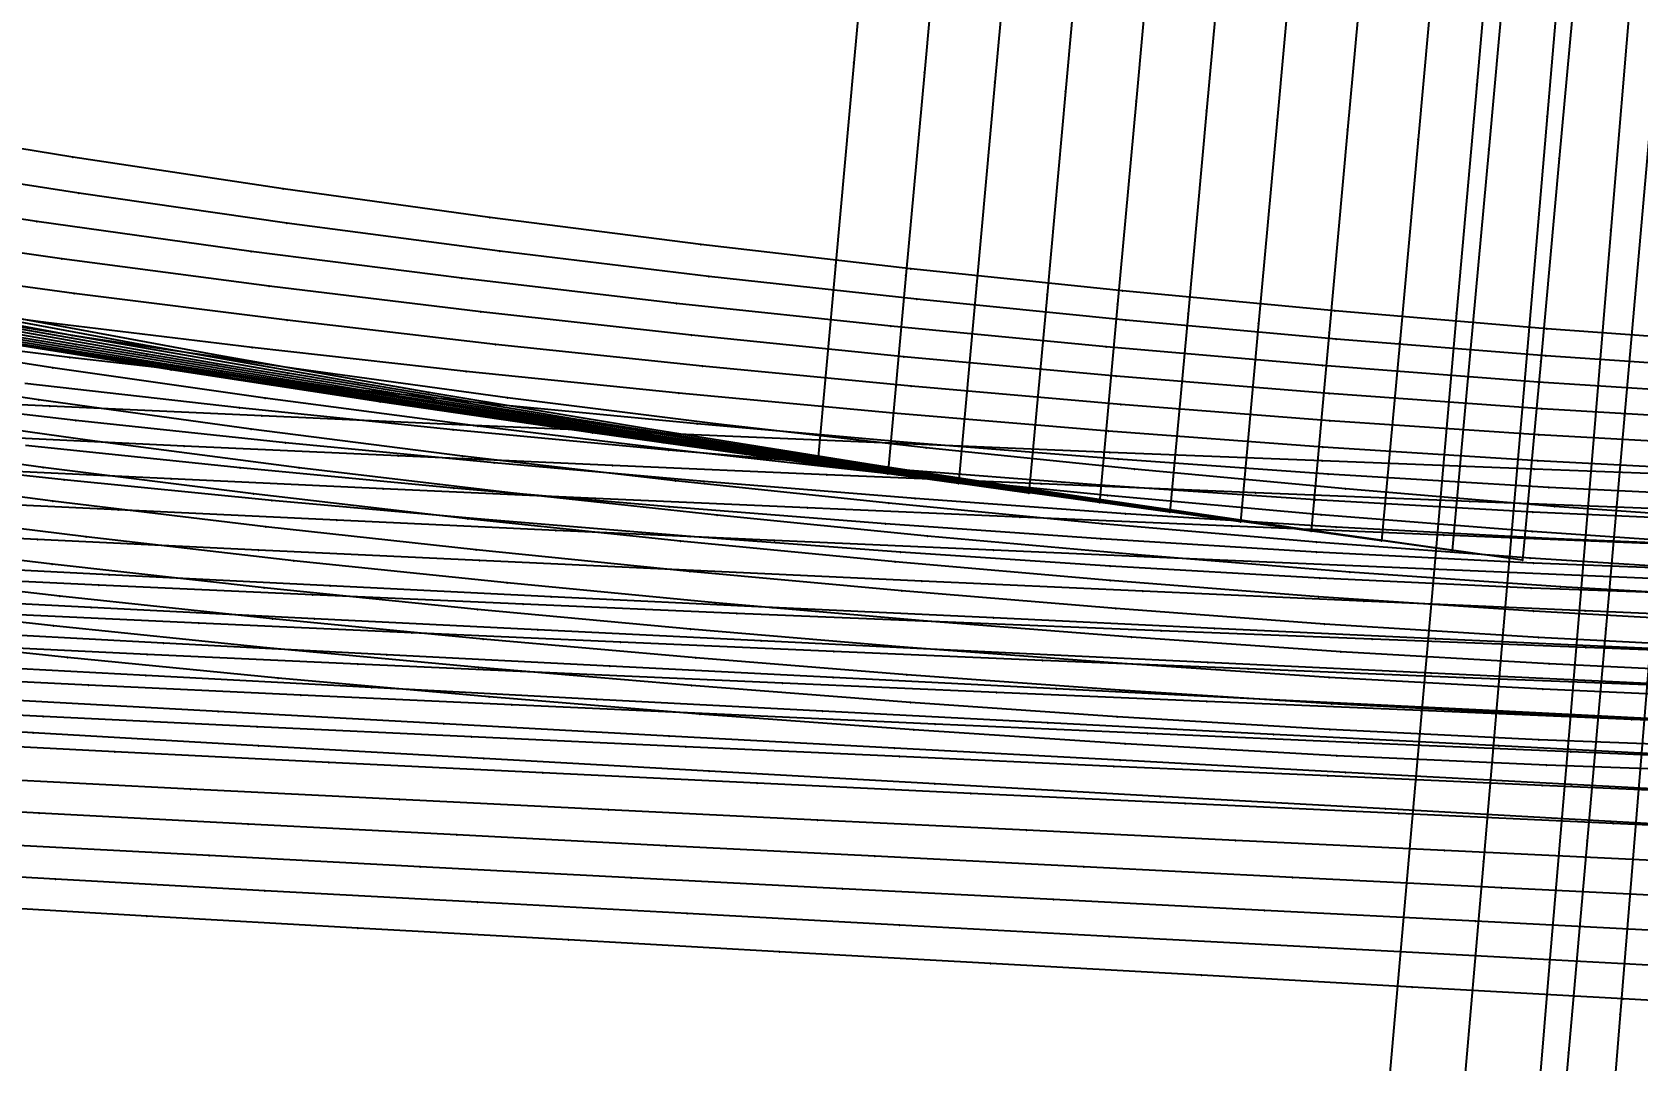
# Model space of a CAD drawing. Extents: x -2408 to 1029, y -526 to 2095.
# Drawn here: x -407.2 to -291.6, y 706.9 to 781 of the extents above; entities that cross this region are included whole.
import ezdxf

# ---------------------------------------------------------------- set-up
doc = ezdxf.new("R2010")
doc.units = 0

# ---------------------------------------------------------------- blocks, each defined once
blk = doc.blocks.new(' -30')
at = {"layer": '1'}
for points in [[(-214.971179, 916.217039), (-230.058452, 916.580001), (-245.141658, 917.098852), (-260.166828, 917.769134), (-275.234338, 918.624536), (-290.688383, 919.721853), (-305.728339, 920.97651), (-320.933019, 922.392988), (-335.945284, 923.939691), (-351.112705, 925.667383), (-366.087844, 927.54152), (-381.124534, 929.593767), (-396.053659, 931.804452), (-411.403685, 934.26337)], [(-639.700205, 272.958631), (-654.858819, 273.489181), (-670.25476, 274.029992), (-685.455338, 274.570903), (-700.850559, 275.130612), (-700.958405, 275.13464), (-716.031511, 275.698517), (-731.425494, 276.292017), (-746.605074, 276.894467), (-761.997639, 277.522856), (-777.175821, 278.159878), (-792.566917, 278.823549), (-807.743544, 279.49549), (-823.13305, 280.194691), (-838.308092, 280.90181)], [(-100.449148, -156.185824), (-101.791872, -171.446992), (-103.134596, -186.70816), (-104.482247, -202.025329), (-105.82497, -217.286495), (-107.147776, -232.321274), (-108.4905, -247.582435), (-109.843601, -262.961548), (-111.186326, -278.222715), (-112.529052, -293.483881), (-113.9153, -309.239693), (-129.520272, -310.056596), (-144.796102, -310.827887), (-159.917939, -311.495083), (-175.20457, -312.011069), (-190.49622, -312.354313), (-205.784118, -312.523858), (-221.079458, -312.526609), (-236.305912, -312.373558)]]:
    blk.add_lwpolyline(points, dxfattribs=at)
at = {"layer": '14'}
for points in [[(-214.717166, 928.914504), (-229.973089, 929.289697), (-245.16976, 929.809888), (-260.640927, 930.508343), (-275.965086, 931.398015), (-291.241824, 932.504552), (-306.505752, 933.796136), (-321.802467, 935.240728), (-337.036458, 936.834409), (-352.178831, 938.587466), (-367.373851, 940.521132), (-382.257429, 942.586062), (-397.404225, 944.866379), (-412.236711, 947.281491)], [(-642.335041, 285.758709), (-657.609871, 286.293342), (-672.884642, 286.83089), (-688.15919, 287.376346), (-700.958176, 287.844696), (-704.484245, 287.973715), (-719.757559, 288.549921), (-735.030142, 289.143388), (-750.301972, 289.754185), (-765.57299, 290.382381), (-780.84325, 291.028048), (-796.112693, 291.691255), (-811.381297, 292.372071), (-826.64904, 293.070568), (-841.915902, 293.786813)], [(-112.687936, -150.386152), (-114.346596, -169.238174), (-115.995525, -187.979609), (-117.605543, -206.278786), (-119.147463, -223.803972), (-120.592102, -240.223475), (-122.316516, -259.822855), (-123.746922, -276.080591), (-125.599365, -297.134361), (-143.735966, -298.080221), (-160.411772, -298.804683), (-177.851857, -299.380318), (-193.730545, -299.70327), (-209.613384, -299.839082), (-225.498006, -299.797372)]]:
    blk.add_lwpolyline(points, dxfattribs=at)
at = {"layer": '2'}
blk.add_point((-166.634769, -251.123543), dxfattribs=at)
blk.add_point((-166.634769, -251.123543), dxfattribs=at)
at = {"layer": '3'}
for p in [(-397.404225, 944.866379), (-382.257429, 942.586062), (-367.373851, 940.521132), (-352.178831, 938.587466), (-337.036458, 936.834409), (-321.802467, 935.240728), (-306.505752, 933.796136), (-291.241824, 932.504552), (-396.053659, 931.804452), (-381.124534, 929.593767), (-366.087844, 927.54152), (-351.112705, 925.667383), (-335.945284, 923.939691), (-320.933019, 922.392988), (-305.728339, 920.97651), (-290.688383, 919.721853), (-826.64904, 293.070568), (-811.381297, 292.372071), (-796.112693, 291.691255), (-780.84325, 291.028048), (-765.57299, 290.382381), (-750.301972, 289.754185), (-735.030142, 289.143388), (-719.757559, 288.549921), (-823.13305, 280.194691), (-807.743544, 279.49549), (-792.566917, 278.823549), (-777.175821, 278.159878), (-761.997639, 277.522856), (-746.605074, 276.894467), (-731.425494, 276.292017), (-716.031511, 275.698517), (-164.00052, -222.216037), (-119.147463, -223.803972), (-165.331392, -236.837209), (-120.592102, -240.223475), (-213.177537, -244.311816), (-198.130621, -246.609965), (-108.4905, -247.582435), (-182.830753, -248.856042), (-122.316516, -259.822855), (-109.843601, -262.961548), (-123.746922, -276.080591), (-111.186326, -278.222715), (-112.529052, -293.483881)]:
    blk.add_point(p, dxfattribs=at)
at = {"layer": '8'}
for points in [[(-149.575367, -61.404266), (-151.115646, -78.78272), (-152.487987, -94.226278), (-153.976897, -110.943376), (-155.445483, -127.391194), (-156.80359, -142.561109), (-158.109875, -157.10961), (-159.703982, -174.801196), (-161.062947, -189.836187), (-162.527829, -206.002101), (-164.00052, -222.216037), (-165.331392, -236.837209), (-166.634769, -251.123543)], [(-166.634769, -251.123543), (-182.830753, -248.856042), (-198.130621, -246.609965), (-213.177537, -244.311816), (-229.812285, -241.661319), (-245.413768, -239.056234), (-260.948985, -236.325204), (-276.671849, -233.412617), (-291.672102, -230.516738), (-306.992465, -227.457526), (-322.368478, -224.291877), (-336.560745, -221.276855)]]:
    blk.add_lwpolyline(points, dxfattribs=at)
blk = doc.blocks.new(' -31')
at = {"layer": '1'}
for points in [[(-215.375675, 914.554072), (-230.820305, 914.890663), (-246.261205, 915.384291), (-261.705159, 916.032831), (-276.885972, 916.854244), (-292.298716, 917.902918), (-307.491762, 919.119407), (-322.87845, 920.501598), (-337.934576, 922.001733), (-353.290396, 923.691687), (-368.221521, 925.495972), (-383.537338, 927.516951), (-398.829462, 929.710128), (-414.104112, 932.080051)], [(-648.959279, 270.639377), (-663.991401, 271.198233), (-679.384302, 271.773426), (-694.415989, 272.342519), (-700.958405, 272.5951), (-709.764956, 272.935074), (-724.795652, 273.529554), (-740.344061, 274.159765), (-755.173561, 274.775202), (-770.202478, 275.413489), (-785.549544, 276.080779), (-800.577175, 276.749601), (-815.923408, 277.448584), (-830.949565, 278.148891)]]:
    blk.add_lwpolyline(points, dxfattribs=at)
at = {"layer": '14'}
for points in [[(-215.150567, 927.252064), (-230.240265, 927.585927), (-245.805788, 928.076104), (-261.071262, 928.717405), (-276.114991, 929.530822), (-291.313492, 930.56262), (-306.410991, 931.773332), (-321.54403, 933.134551), (-336.61462, 934.632982), (-351.593331, 936.278672), (-366.62911, 938.095761), (-381.972089, 940.121824), (-396.963772, 942.272319), (-412.258262, 944.64703)], [(-646.116763, 283.242424), (-661.554576, 283.816431), (-676.992388, 284.392583), (-692.429955, 284.975729), (-700.958176, 285.304661), (-708.951361, 285.612984), (-724.387761, 286.223535), (-739.82349, 286.849095), (-755.258519, 287.489931), (-770.692819, 288.146307), (-786.12636, 288.818491), (-801.559115, 289.506749), (-816.991055, 290.211347), (-832.422151, 290.932552)], [(-107.607939, -150.057987), (-109.266597, -169.402443), (-110.915526, -188.633423), (-112.525543, -207.410593), (-114.067463, -225.393562), (-115.512101, -242.241959), (-117.236514, -262.353301), (-118.666919, -279.035708), (-120.519361, -300.639572), (-138.508693, -301.571632), (-155.170136, -302.298366), (-169.123547, -302.789195), (-187.840628, -303.229636), (-203.888894, -303.405739), (-219.939277, -303.403216), (-235.989395, -303.228985)]]:
    blk.add_lwpolyline(points, dxfattribs=at)
at = {"layer": '2'}
blk.add_point((-161.554775, -251.123543), dxfattribs=at)
blk.add_point((-161.554775, -251.123543), dxfattribs=at)
at = {"layer": '3'}
for p in [(-396.963772, 942.272319), (-381.972089, 940.121824), (-366.62911, 938.095761), (-351.593331, 936.278672), (-336.61462, 934.632982), (-321.54403, 933.134551), (-306.410991, 931.773332), (-291.313492, 930.56262), (-398.829462, 929.710128), (-383.537338, 927.516951), (-368.221521, 925.495972), (-353.290396, 923.691687), (-337.934576, 922.001733), (-322.87845, 920.501598), (-307.491762, 919.119407), (-292.298716, 917.902918), (-816.991055, 290.211347), (-801.559115, 289.506749), (-786.12636, 288.818491), (-770.692819, 288.146307), (-755.258519, 287.489931), (-739.82349, 286.849095), (-724.387761, 286.223535), (-815.923408, 277.448584), (-800.577175, 276.749601), (-785.549544, 276.080779), (-770.202478, 275.413489), (-755.173561, 274.775202), (-740.344061, 274.159765), (-724.795652, 273.529554), (-158.920523, -222.216036), (-114.067463, -225.393562), (-160.251397, -236.837209), (-115.512101, -242.241959), (-208.097543, -244.311816), (-193.050627, -246.609965), (-177.750759, -248.856042), (-117.236514, -262.353301), (-118.666919, -279.035708)]:
    blk.add_point(p, dxfattribs=at)
at = {"layer": '8'}
for points in [[(-144.495363, -61.404266), (-146.035643, -78.78272), (-147.407984, -94.226278), (-148.896894, -110.943376), (-150.36548, -127.391194), (-151.723588, -142.561109), (-153.029874, -157.10961), (-154.623982, -174.801196), (-155.982948, -189.836186), (-157.447831, -206.0021), (-158.920523, -222.216036), (-160.251397, -236.837209), (-161.554775, -251.123543)], [(-161.554775, -251.123543), (-177.750759, -248.856042), (-193.050627, -246.609965), (-208.097543, -244.311816), (-224.732291, -241.661319), (-240.333774, -239.056234), (-255.868991, -236.325204), (-271.591854, -233.412617), (-286.592108, -230.516738), (-301.912471, -227.457526), (-317.288484, -224.291877), (-331.480751, -221.276855)]]:
    blk.add_lwpolyline(points, dxfattribs=at)
blk = doc.blocks.new(' -32')
at = {"layer": '1'}
for points in [[(-215.258527, 912.885019), (-230.699154, 913.181996), (-246.136612, 913.630204), (-261.623803, 914.227913), (-277.047884, 915.003424), (-292.418725, 915.98512), (-307.818458, 917.153823), (-323.243092, 918.477479), (-338.616786, 919.945562), (-353.976405, 921.565671), (-369.317428, 923.344145), (-384.545269, 925.275219), (-399.844287, 927.384717), (-414.803302, 929.614027)], [(-651.489891, 268.094122), (-666.662289, 268.69081), (-682.151071, 269.301665), (-697.323176, 269.906072), (-700.958405, 270.05312), (-712.73454, 270.529508), (-727.905782, 271.155055), (-743.317423, 271.802961), (-758.487586, 272.453098), (-773.899276, 273.126671), (-789.068344, 273.803053), (-804.47995, 274.504324), (-819.647727, 275.208778), (-835.059173, 275.939517)]]:
    blk.add_lwpolyline(points, dxfattribs=at)
at = {"layer": '14'}
for points in [[(-215.064354, 925.583533), (-230.450975, 925.885648), (-245.766268, 926.324945), (-261.398688, 926.931507), (-276.853012, 927.713052), (-291.848539, 928.672748), (-307.389391, 929.860784), (-322.967322, 931.208796), (-338.481588, 932.69629), (-353.901928, 934.333278), (-369.381724, 936.145979), (-384.534802, 938.086415), (-399.971671, 940.234413), (-415.383167, 942.557516)], [(-649.251195, 280.715791), (-664.533444, 281.316991), (-679.815728, 281.919179), (-695.097778, 282.526773), (-700.958176, 282.763557), (-710.965847, 283.167907), (-726.246973, 283.797153), (-741.527498, 284.438462), (-756.807462, 285.092287), (-772.086791, 285.759077), (-787.365413, 286.439283), (-802.643368, 287.133357), (-817.920583, 287.841749), (-833.196983, 288.564909)], [(-103.0801, -156.333471), (-104.738758, -176.170364), (-106.377959, -195.774548), (-107.96852, -214.797032), (-109.481255, -232.888736), (-110.88698, -249.700649), (-112.544377, -269.522458), (-113.890472, -285.621214), (-115.439358, -304.144764), (-133.292378, -305.063687), (-149.93868, -305.791969), (-165.686802, -306.34897), (-181.895576, -306.748425), (-198.109271, -306.964771), (-214.325459, -307.002336), (-230.541683, -306.865451)]]:
    blk.add_lwpolyline(points, dxfattribs=at)
at = {"layer": '2'}
blk.add_point((-156.474762, -251.123543), dxfattribs=at)
blk.add_point((-156.474762, -251.123543), dxfattribs=at)
at = {"layer": '3'}
for p in [(-399.971671, 940.234413), (-384.534802, 938.086415), (-369.381724, 936.145979), (-353.901928, 934.333278), (-338.481588, 932.69629), (-322.967322, 931.208796), (-307.389391, 929.860784), (-291.848539, 928.672748), (-399.844287, 927.384717), (-384.545269, 925.275219), (-369.317428, 923.344145), (-353.976405, 921.565671), (-338.616786, 919.945562), (-323.243092, 918.477479), (-307.818458, 917.153823), (-292.418725, 915.98512), (-817.920583, 287.841749), (-802.643368, 287.133357), (-787.365413, 286.439283), (-772.086791, 285.759077), (-756.807462, 285.092287), (-741.527498, 284.438462), (-726.246973, 283.797153), (-819.647727, 275.208778), (-804.47995, 274.504324), (-789.068344, 273.803053), (-773.899276, 273.126671), (-758.487586, 272.453098), (-743.317423, 271.802961), (-727.905782, 271.155055), (-712.73454, 270.529508), (-153.840515, -222.216041), (-109.481255, -232.888736), (-155.171386, -236.837212), (-219.652273, -241.661329), (-203.017526, -244.311824), (-187.970611, -246.609971), (-172.670744, -248.856046), (-110.88698, -249.700649), (-112.544377, -269.522458), (-113.890472, -285.621214)]:
    blk.add_point(p, dxfattribs=at)
at = {"layer": '8'}
for points in [[(-139.415359, -61.404266), (-140.955641, -78.782723), (-142.327982, -94.226283), (-143.816893, -110.943383), (-145.28548, -127.391203), (-146.643587, -142.561118), (-147.949873, -157.10962), (-149.543979, -174.801206), (-150.902944, -189.836195), (-152.367825, -206.002107), (-153.840515, -222.216041), (-155.171386, -236.837212), (-156.474762, -251.123543)], [(-156.474762, -251.123543), (-172.670744, -248.856046), (-187.970611, -246.609971), (-203.017526, -244.311824), (-219.652273, -241.661329), (-235.253757, -239.056245), (-250.788973, -236.325215), (-266.511837, -233.412627), (-281.512092, -230.516747), (-296.832457, -227.457534), (-312.208475, -224.291882), (-326.400757, -221.276855)]]:
    blk.add_lwpolyline(points, dxfattribs=at)
blk = doc.blocks.new(' -33')
at = {"layer": '1'}
for points in [[(-214.695056, 911.214872), (-229.713963, 911.461238), (-244.911545, 911.851821), (-260.047911, 912.375349), (-275.234598, 913.063803), (-290.241443, 913.935448), (-305.407017, 914.996646), (-320.691927, 916.223201), (-335.833436, 917.582045), (-350.97037, 919.079392), (-366.083953, 920.720249), (-381.084554, 922.504128), (-396.161124, 924.456386), (-411.471937, 926.602703)], [(-640.874932, 265.013734), (-656.045228, 265.645601), (-671.344231, 266.279177), (-686.622937, 266.912557), (-700.958405, 267.510967), (-701.921743, 267.551173), (-717.110963, 268.192671), (-732.409045, 268.848295), (-747.599299, 269.509138), (-762.896495, 270.184946), (-778.087638, 270.867003), (-793.383812, 271.565476), (-808.575655, 272.271407), (-823.870654, 272.99504), (-839.063048, 273.727273)]]:
    blk.add_lwpolyline(points, dxfattribs=at)
at = {"layer": '14'}
for points in [[(-214.933856, 923.91853), (-230.030932, 924.176649), (-245.635748, 924.579705), (-260.97185, 925.124213), (-276.150732, 925.829053), (-291.56984, 926.743353), (-306.888711, 927.846221), (-322.24732, 929.109205), (-337.542422, 930.502192), (-352.823161, 932.039735), (-368.0077, 933.724612), (-383.25396, 935.577225), (-398.165327, 937.546163), (-413.369318, 939.71775)], [(-647.204368, 277.989087), (-662.967979, 278.643438), (-678.7318, 279.295986), (-694.495504, 279.951211), (-700.958176, 280.222874), (-711.407599, 280.662104), (-727.170485, 281.334524), (-742.932859, 282.01716), (-758.694676, 282.710698), (-774.455927, 283.415829), (-790.216489, 284.133233), (-805.976357, 284.863601), (-821.735482, 285.607619), (-837.493821, 286.365973)], [(-98.000106, -156.169227), (-99.658764, -176.49855), (-101.297966, -196.589424), (-102.888527, -216.084111), (-104.401261, -234.62493), (-105.806986, -251.854187), (-107.464383, -272.168058), (-108.810477, -288.666453), (-110.359364, -307.649975), (-128.086269, -308.556416), (-144.71731, -309.285635), (-160.772806, -309.863235), (-175.895349, -310.259592), (-192.274494, -310.515753), (-208.656509, -310.593876), (-225.038908, -310.495855)]]:
    blk.add_lwpolyline(points, dxfattribs=at)
at = {"layer": '2'}
blk.add_point((-151.394768, -251.123543), dxfattribs=at)
blk.add_point((-151.394768, -251.123543), dxfattribs=at)
at = {"layer": '3'}
for p in [(-398.165327, 937.546163), (-383.25396, 935.577225), (-368.0077, 933.724612), (-352.823161, 932.039735), (-337.542422, 930.502192), (-322.24732, 929.109205), (-306.888711, 927.846221), (-291.56984, 926.743353), (-396.161124, 924.456386), (-381.084554, 922.504128), (-366.083953, 920.720249), (-350.97037, 919.079392), (-335.833436, 917.582045), (-320.691927, 916.223201), (-305.407017, 914.996646), (-290.241443, 913.935448), (-821.735482, 285.607619), (-805.976357, 284.863601), (-790.216489, 284.133233), (-774.455927, 283.415829), (-758.694676, 282.710698), (-742.932859, 282.01716), (-727.170485, 281.334524), (-823.870654, 272.99504), (-808.575655, 272.271407), (-793.383812, 271.565476), (-778.087638, 270.867003), (-762.896495, 270.184946), (-747.599299, 269.509138), (-732.409045, 268.848295), (-717.110963, 268.192671), (-148.760519, -222.216037), (-150.09139, -236.837209), (-214.572287, -241.661318), (-197.937539, -244.311815), (-182.890622, -246.609964), (-167.590753, -248.856042), (-108.810477, -288.666453)]:
    blk.add_point(p, dxfattribs=at)
at = {"layer": '8'}
for points in [[(-134.335365, -61.404266), (-135.875645, -78.78272), (-137.247986, -94.226278), (-138.736895, -110.943376), (-140.205481, -127.391194), (-141.563588, -142.561109), (-142.869874, -157.10961), (-144.463981, -174.801196), (-145.822945, -189.836187), (-147.287827, -206.002101), (-148.760519, -222.216037), (-150.09139, -236.837209), (-151.394768, -251.123543)], [(-151.394768, -251.123543), (-167.590753, -248.856042), (-182.890622, -246.609964), (-197.937539, -244.311815), (-214.572287, -241.661318), (-230.173771, -239.056233), (-245.708988, -236.325202), (-261.431851, -233.412614), (-276.432103, -230.516735), (-291.752464, -227.457523), (-307.128473, -224.291874), (-321.320724, -221.276855)]]:
    blk.add_lwpolyline(points, dxfattribs=at)
blk = doc.blocks.new(' -34')
at = {"layer": '1'}
for points in [[(-214.896668, 909.557674), (-230.427762, 909.782645), (-245.767545, 910.145196), (-261.292611, 910.647728), (-276.811044, 911.316051), (-292.17174, 912.170163), (-307.669687, 913.215218), (-322.673009, 914.382545), (-338.143351, 915.730502), (-353.6053, 917.214317), (-368.932109, 918.831197), (-384.361803, 920.619104), (-399.514214, 922.532332), (-414.904185, 924.635162)], [(-642.491357, 262.422015), (-657.876937, 263.096367), (-673.310691, 263.767534), (-688.346205, 264.420255), (-700.958405, 264.969692), (-703.779921, 265.092619), (-719.18269, 265.768612), (-734.615851, 266.452935), (-750.020513, 267.143665), (-765.452986, 267.843916), (-780.8594, 268.552108), (-796.290946, 269.271493), (-811.722021, 270.001724), (-827.12935, 270.74248), (-842.559285, 271.496821)]]:
    blk.add_lwpolyline(points, dxfattribs=at)
at = {"layer": '14'}
for points in [[(-214.760284, 922.256951), (-230.120326, 922.484644), (-245.41609, 922.840358), (-261.082202, 923.350452), (-276.636184, 924.022929), (-291.791546, 924.864889), (-306.850963, 925.889206), (-321.900271, 927.067712), (-336.990789, 928.378096), (-352.016187, 929.816011), (-366.944987, 931.389015), (-381.939821, 933.119888), (-397.27343, 935.047198), (-412.229932, 937.082629)], [(-651.196024, 275.516591), (-667.122547, 276.210871), (-683.049291, 276.90214), (-700.958176, 277.681198), (-701.25124, 277.693948), (-716.082292, 278.34431), (-732.008379, 279.049466), (-747.933998, 279.762512), (-763.859133, 280.484359), (-779.783726, 281.215919), (-795.707724, 281.958102), (-811.631069, 282.711818), (-827.553705, 283.477979), (-843.475616, 284.257496)]]:
    blk.add_lwpolyline(points, dxfattribs=at)
at = {"layer": '2'}
blk.add_point((-146.314764, -251.123543), dxfattribs=at)
blk.add_point((-146.314764, -251.123543), dxfattribs=at)
at = {"layer": '3'}
for p in [(-397.27343, 935.047198), (-381.939821, 933.119888), (-366.944987, 931.389015), (-352.016187, 929.816011), (-336.990789, 928.378096), (-321.900271, 927.067712), (-306.850963, 925.889206), (-291.791546, 924.864889), (-399.514214, 922.532332), (-384.361803, 920.619104), (-368.932109, 918.831197), (-353.6053, 917.214317), (-338.143351, 915.730502), (-322.673009, 914.382545), (-307.669687, 913.215218), (-292.17174, 912.170163), (-827.553705, 283.477979), (-811.631069, 282.711818), (-795.707724, 281.958102), (-779.783726, 281.215919), (-763.859133, 280.484359), (-747.933998, 279.762512), (-732.008379, 279.049466), (-716.082292, 278.34431), (-827.12935, 270.74248), (-811.722021, 270.001724), (-796.290946, 269.271493), (-780.8594, 268.552108), (-765.452986, 267.843916), (-750.020513, 267.143665), (-734.615851, 266.452935), (-719.18269, 265.768612), (-143.680515, -222.216037), (-145.011387, -236.837209), (-209.492278, -241.66132), (-192.85753, -244.311817), (-177.810615, -246.609965), (-162.510747, -248.856043)]:
    blk.add_point(p, dxfattribs=at)
at = {"layer": '8'}
for points in [[(-129.255362, -61.404266), (-130.795641, -78.78272), (-132.167982, -94.226278), (-133.656891, -110.943376), (-135.125478, -127.391194), (-136.483585, -142.561109), (-137.78987, -157.10961), (-139.383977, -174.801196), (-140.742942, -189.836187), (-142.207824, -206.002101), (-143.680515, -222.216037), (-145.011387, -236.837209), (-146.314764, -251.123543)], [(-146.314764, -251.123543), (-162.510747, -248.856043), (-177.810615, -246.609965), (-192.85753, -244.311817), (-209.492278, -241.66132), (-225.093761, -239.056236), (-240.628978, -236.325205), (-256.351841, -233.412619), (-271.352096, -230.51674), (-286.672459, -227.457528), (-302.048475, -224.291878), (-316.240749, -221.276855)]]:
    blk.add_lwpolyline(points, dxfattribs=at)
blk = doc.blocks.new(' -35')
at = {"layer": '1'}
for points in [[(-214.8672, 907.901487), (-230.101982, 908.087931), (-245.560677, 908.41424), (-261.00138, 908.870145), (-276.451107, 909.482685), (-291.799817, 910.27427), (-307.231155, 911.249734), (-322.247475, 912.358137), (-337.6563, 913.63927), (-352.936288, 915.03769), (-368.320668, 916.584044), (-383.469333, 918.256894), (-398.82035, 920.106373), (-413.806398, 922.061178)], [(-636.963403, 259.491077), (-652.341469, 260.203586), (-667.770154, 260.911265), (-683.23861, 261.617552), (-698.66741, 262.322504), (-700.958405, 262.427711), (-714.064389, 263.029557), (-729.49281, 263.744003), (-744.89203, 264.463864), (-760.319735, 265.192516), (-775.720942, 265.928298), (-791.14785, 266.674669), (-806.574224, 267.431279), (-821.976648, 268.197837), (-837.401858, 268.977573)]]:
    blk.add_lwpolyline(points, dxfattribs=at)
at = {"layer": '14'}
for points in [[(-215.061828, 920.60332), (-230.156451, 920.796217), (-245.757363, 921.123319), (-261.094105, 921.582282), (-276.315237, 922.189722), (-291.865827, 922.992552), (-307.331555, 923.986954), (-322.787331, 925.146208), (-338.28588, 926.443576), (-353.718078, 927.869738), (-369.051616, 929.432836), (-384.453565, 931.157466), (-399.50526, 932.993672), (-414.870026, 935.023422)], [(-646.662457, 272.655066), (-662.58396, 273.387316), (-678.505791, 274.114774), (-694.427731, 274.841612), (-700.958176, 275.141201), (-710.940407, 275.599112), (-726.861784, 276.335499), (-742.782764, 277.078817), (-758.703323, 277.830058), (-774.623325, 278.590209), (-790.542746, 279.360261), (-806.461523, 280.141206), (-822.379635, 280.934034), (-838.296942, 281.739734)]]:
    blk.add_lwpolyline(points, dxfattribs=at)
at = {"layer": '2'}
blk.add_point((-141.23477, -251.123543), dxfattribs=at)
blk.add_point((-141.23477, -251.123543), dxfattribs=at)
at = {"layer": '3'}
for p in [(-399.50526, 932.993672), (-384.453565, 931.157466), (-369.051616, 929.432836), (-353.718078, 927.869738), (-338.28588, 926.443576), (-322.787331, 925.146208), (-307.331555, 923.986954), (-291.865827, 922.992552), (-398.82035, 920.106373), (-383.469333, 918.256894), (-368.320668, 916.584044), (-352.936288, 915.03769), (-337.6563, 913.63927), (-322.247475, 912.358137), (-307.231155, 911.249734), (-291.799817, 910.27427), (-822.379635, 280.934034), (-806.461523, 280.141206), (-790.542746, 279.360261), (-774.623325, 278.590209), (-758.703323, 277.830058), (-742.782764, 277.078817), (-726.861784, 276.335499), (-821.976648, 268.197837), (-806.574224, 267.431279), (-791.14785, 266.674669), (-775.720942, 265.928298), (-760.319735, 265.192516), (-744.89203, 264.463864), (-729.49281, 263.744003), (-714.064389, 263.029557), (-138.600521, -222.216037), (-139.931393, -236.837209), (-220.01378, -239.056233), (-204.412296, -241.661318), (-187.777546, -244.311815), (-172.730628, -246.609964), (-157.430757, -248.856042)]:
    blk.add_point(p, dxfattribs=at)
at = {"layer": '8'}
for points in [[(-124.175367, -61.404266), (-125.715647, -78.78272), (-127.087988, -94.226278), (-128.576897, -110.943376), (-130.045483, -127.391194), (-131.40359, -142.561109), (-132.709876, -157.10961), (-134.303983, -174.801196), (-135.662948, -189.836187), (-137.127829, -206.002101), (-138.600521, -222.216037), (-139.931393, -236.837209), (-141.23477, -251.123543)], [(-141.23477, -251.123543), (-157.430757, -248.856042), (-172.730628, -246.609964), (-187.777546, -244.311815), (-204.412296, -241.661318), (-220.01378, -239.056233), (-235.548997, -236.325202), (-251.271859, -233.412615), (-266.272111, -230.516736), (-281.592471, -227.457524), (-296.96848, -224.291875), (-311.160736, -221.276855)]]:
    blk.add_lwpolyline(points, dxfattribs=at)
blk = doc.blocks.new(' -36')
at = {"layer": '1'}
for points in [[(-214.899194, 906.247863), (-230.504272, 906.409899), (-245.550474, 906.695297), (-260.708266, 907.103071), (-275.74703, 907.648938), (-291.02618, 908.373605), (-306.049156, 909.256117), (-321.123961, 910.304146), (-336.126165, 911.487337), (-351.102485, 912.786098), (-366.083714, 914.209209), (-381.443946, 915.813289), (-396.395733, 917.519407), (-411.829852, 919.429536)], [(-650.838252, 257.493266), (-665.89577, 258.217028), (-681.056175, 258.940038), (-696.114135, 259.655706), (-700.958405, 259.886036), (-711.172054, 260.371638), (-726.213128, 261.08938), (-741.270753, 261.811643), (-756.314975, 262.537789), (-771.372108, 263.270087), (-786.419159, 264.008489), (-801.475582, 264.754972), (-816.52521, 265.509732), (-831.58075, 266.27441)]]:
    blk.add_lwpolyline(points, dxfattribs=at)
at = {"layer": '14'}
for points in [[(-214.81249, 918.947515), (-230.140305, 919.111343), (-245.376549, 919.394593), (-261.009089, 919.819827), (-276.571459, 920.394944), (-291.071047, 921.088135), (-306.943461, 922.040831), (-322.085356, 923.116351), (-337.272644, 924.327252), (-352.393684, 925.655253), (-367.415536, 927.106656), (-382.509987, 928.707891), (-397.588718, 930.452938), (-413.025949, 932.390924)], [(-646.104039, 269.978948), (-662.188201, 270.754113), (-678.272869, 271.521964), (-694.357748, 272.286412), (-700.958176, 272.600288), (-711.086961, 273.081981), (-727.171594, 273.849856), (-743.255914, 274.621901), (-759.339923, 275.399351), (-775.42351, 276.183433), (-791.506564, 276.975376), (-807.589087, 277.776415), (-823.670968, 278.587777), (-839.752134, 279.410694)]]:
    blk.add_lwpolyline(points, dxfattribs=at)
at = {"layer": '2'}
blk.add_point((-136.154766, -251.123543), dxfattribs=at)
blk.add_point((-136.154766, -251.123543), dxfattribs=at)
at = {"layer": '3'}
for p in [(-397.588718, 930.452938), (-382.509987, 928.707891), (-367.415536, 927.106656), (-352.393684, 925.655253), (-337.272644, 924.327252), (-322.085356, 923.116351), (-306.943461, 922.040831), (-291.071047, 921.088135), (-396.395733, 917.519407), (-381.443946, 915.813289), (-366.083714, 914.209209), (-351.102485, 912.786098), (-336.126165, 911.487337), (-321.123961, 910.304146), (-306.049156, 909.256117), (-291.02618, 908.373605), (-823.670968, 278.587777), (-807.589087, 277.776415), (-791.506564, 276.975376), (-775.42351, 276.183433), (-759.339923, 275.399351), (-743.255914, 274.621901), (-727.171594, 273.849856), (-816.52521, 265.509732), (-801.475582, 264.754972), (-786.419159, 264.008489), (-771.372108, 263.270087), (-756.314975, 262.537789), (-741.270753, 261.811643), (-726.213128, 261.08938), (-133.520517, -222.216037), (-134.851389, -236.837209), (-214.933765, -239.056234), (-199.332282, -241.661319), (-182.697534, -244.311816), (-167.650618, -246.609965), (-152.35075, -248.856042)]:
    blk.add_point(p, dxfattribs=at)
at = {"layer": '8'}
for points in [[(-119.095364, -61.404266), (-120.635643, -78.78272), (-122.007984, -94.226278), (-123.496893, -110.943376), (-124.96548, -127.391194), (-126.323587, -142.561109), (-127.629872, -157.10961), (-129.223979, -174.801196), (-130.582944, -189.836187), (-132.047826, -206.002101), (-133.520517, -222.216037), (-134.851389, -236.837209), (-136.154766, -251.123543)], [(-136.154766, -251.123543), (-152.35075, -248.856042), (-167.650618, -246.609965), (-182.697534, -244.311816), (-199.332282, -241.661319), (-214.933765, -239.056234), (-230.468982, -236.325204), (-246.191845, -233.412617), (-261.192099, -230.516738), (-276.512462, -227.457526), (-291.888475, -224.291877), (-306.080742, -221.276855)]]:
    blk.add_lwpolyline(points, dxfattribs=at)
blk = doc.blocks.new(' -37')
at = {"layer": '1'}
for points in [[(-214.7639, 904.59662), (-230.042757, 904.723089), (-245.459677, 904.980259), (-260.667258, 905.352559), (-276.077418, 905.870353), (-291.481155, 906.553866), (-306.876367, 907.41031), (-322.135864, 908.427753), (-337.503594, 909.596445), (-352.868603, 910.885348), (-368.222294, 912.301225), (-383.573767, 913.858021), (-398.842883, 915.550035), (-414.151465, 917.391644)], [(-646.783006, 254.632401), (-661.849628, 255.393501), (-676.93927, 256.148676), (-692.006398, 256.898771), (-700.958405, 257.343826), (-707.025654, 257.645473), (-722.092817, 258.396088), (-737.159846, 259.149465), (-752.182522, 259.904338), (-767.249065, 260.666223), (-782.274922, 261.431962), (-797.340842, 262.206754), (-812.369545, 262.98769), (-827.43457, 263.779673), (-842.465873, 264.58011)]]:
    blk.add_lwpolyline(points, dxfattribs=at)
at = {"layer": '14'}
for points in [[(-215.056839, 917.297805), (-230.690727, 917.437925), (-246.258611, 917.699673), (-261.53958, 918.084109), (-276.723469, 918.605447), (-292.207306, 919.30131), (-307.850405, 920.194893), (-323.3798, 921.253687), (-338.95612, 922.455209), (-354.464864, 923.776227), (-369.96115, 925.231088), (-385.35464, 926.820901), (-400.821339, 928.566949)], [(-641.527015, 267.081183), (-657.606038, 267.896122), (-673.685649, 268.702114), (-689.765586, 269.502964), (-700.958176, 270.059471), (-705.923088, 270.306326), (-722.002954, 271.107454), (-738.082595, 271.911665), (-754.161929, 272.720273), (-770.240877, 273.534593), (-786.319319, 274.355939), (-802.397254, 275.185629), (-818.474561, 276.024976), (-834.55116, 276.875295)]]:
    blk.add_lwpolyline(points, dxfattribs=at)
at = {"layer": '2'}
blk.add_point((-131.074762, -251.123543), dxfattribs=at)
blk.add_point((-131.074762, -251.123543), dxfattribs=at)
at = {"layer": '3'}
for p in [(-385.35464, 926.820901), (-369.96115, 925.231088), (-354.464864, 923.776227), (-338.95612, 922.455209), (-323.3798, 921.253687), (-307.850405, 920.194893), (-292.207306, 919.30131), (-398.842883, 915.550035), (-383.573767, 913.858021), (-368.222294, 912.301225), (-352.868603, 910.885348), (-337.503594, 909.596445), (-322.135864, 908.427753), (-306.876367, 907.41031), (-291.481155, 906.553866), (-818.474561, 276.024976), (-802.397254, 275.185629), (-786.319319, 274.355939), (-770.240877, 273.534593), (-754.161929, 272.720273), (-738.082595, 271.911665), (-722.002954, 271.107454), (-827.43457, 263.779673), (-812.369545, 262.98769), (-797.340842, 262.206754), (-782.274922, 261.431962), (-767.249065, 260.666223), (-752.182522, 259.904338), (-737.159846, 259.149465), (-722.092817, 258.396088), (-128.440513, -222.216037), (-129.771385, -236.837209), (-209.853759, -239.056236), (-194.252276, -241.66132), (-177.617529, -244.311817), (-162.570613, -246.609965), (-147.270745, -248.856043)]:
    blk.add_point(p, dxfattribs=at)
at = {"layer": '8'}
for points in [[(-114.01536, -61.404266), (-115.555639, -78.78272), (-116.92798, -94.226278), (-118.41689, -110.943376), (-119.885476, -127.391194), (-121.243583, -142.561109), (-122.549868, -157.10961), (-124.143975, -174.801196), (-125.50294, -189.836187), (-126.967822, -206.002101), (-128.440513, -222.216037), (-129.771385, -236.837209), (-131.074762, -251.123543)], [(-131.074762, -251.123543), (-147.270745, -248.856043), (-162.570613, -246.609965), (-177.617529, -244.311817), (-194.252276, -241.66132), (-209.853759, -239.056236), (-225.388976, -236.325205), (-241.11184, -233.412619), (-256.112094, -230.51674), (-271.432458, -227.457528), (-286.808473, -224.291878), (-301.000748, -221.276855)]]:
    blk.add_lwpolyline(points, dxfattribs=at)
blk = doc.blocks.new(' -38')
at = {"layer": '1'}
for points in [[(-215.057594, 902.948504), (-230.192646, 903.048387), (-245.571293, 903.275358), (-260.691583, 903.612186), (-276.064375, 904.087584), (-291.336008, 904.714934), (-306.695468, 905.514461), (-321.950572, 906.479049), (-337.290448, 907.593609), (-352.47591, 908.812689), (-367.796508, 910.16426), (-382.986446, 911.636908), (-398.281011, 913.25799), (-413.319178, 914.989852)], [(-647.865964, 252.039354), (-663.061397, 252.839612), (-678.400743, 253.63828), (-693.596985, 254.423289), (-700.958405, 254.801903), (-708.790504, 255.204707), (-723.986963, 255.985161), (-739.185081, 256.765925), (-754.38145, 257.548026), (-769.577678, 258.332843), (-784.779864, 259.122013), (-799.975604, 259.916178), (-815.181526, 260.71749), (-830.37652, 261.526127)]]:
    blk.add_lwpolyline(points, dxfattribs=at)
at = {"layer": '14'}
for points in [[(-214.735102, 915.647796), (-229.955349, 915.752441), (-245.04861, 915.967862), (-260.554833, 916.312619), (-276.024567, 916.794323), (-291.098525, 917.414303), (-306.372308, 918.217006), (-321.532684, 919.181611), (-336.684533, 920.284424), (-351.88489, 921.507814), (-367.016424, 922.846396), (-382.044767, 924.305899), (-397.150632, 925.910454), (-412.241476, 927.652133)], [(-640.922588, 264.38796), (-657.16412, 265.247828), (-673.40636, 266.096206), (-689.649124, 266.936609), (-700.958176, 267.518616), (-706.045429, 267.78042), (-722.28845, 268.61472), (-738.531393, 269.449101), (-754.774127, 270.28513), (-771.016632, 271.124384), (-787.258777, 271.96843), (-803.500468, 272.81884), (-819.741611, 273.677185), (-835.982111, 274.545036)]]:
    blk.add_lwpolyline(points, dxfattribs=at)
at = {"layer": '2'}
blk.add_point((-125.994768, -251.123543), dxfattribs=at)
blk.add_point((-125.994768, -251.123543), dxfattribs=at)
at = {"layer": '3'}
for p in [(-397.150632, 925.910454), (-382.044767, 924.305899), (-367.016424, 922.846396), (-351.88489, 921.507814), (-336.684533, 920.284424), (-321.532684, 919.181611), (-306.372308, 918.217006), (-291.098525, 917.414303), (-398.281011, 913.25799), (-382.986446, 911.636908), (-367.796508, 910.16426), (-352.47591, 908.812689), (-337.290448, 907.593609), (-321.950572, 906.479049), (-306.695468, 905.514461), (-291.336008, 904.714934), (-819.741611, 273.677185), (-803.500468, 272.81884), (-787.258777, 271.96843), (-771.016632, 271.124384), (-754.774127, 270.28513), (-738.531393, 269.449101), (-722.28845, 268.61472), (-815.181526, 260.71749), (-799.975604, 259.916178), (-784.779864, 259.122013), (-769.577678, 258.332843), (-754.38145, 257.548026), (-739.185081, 256.765925), (-723.986963, 255.985161), (-123.360519, -222.216037), (-220.308995, -236.325202), (-124.691391, -236.837209), (-204.773779, -239.056233), (-189.172294, -241.661318), (-172.537545, -244.311815), (-157.490626, -246.609964), (-142.190756, -248.856042)]:
    blk.add_point(p, dxfattribs=at)
at = {"layer": '8'}
for points in [[(-108.935366, -61.404266), (-110.475645, -78.78272), (-111.847986, -94.226278), (-113.336895, -110.943376), (-114.805482, -127.391194), (-116.163589, -142.561109), (-117.469874, -157.10961), (-119.063981, -174.801196), (-120.422946, -189.836187), (-121.887828, -206.002101), (-123.360519, -222.216037), (-124.691391, -236.837209), (-125.994768, -251.123543)], [(-125.994768, -251.123543), (-142.190756, -248.856042), (-157.490626, -246.609964), (-172.537545, -244.311815), (-189.172294, -241.661318), (-204.773779, -239.056233), (-220.308995, -236.325202), (-236.031858, -233.412615), (-251.03211, -230.516736), (-266.352469, -227.457524), (-281.728478, -224.291875), (-295.920734, -221.276855)]]:
    blk.add_lwpolyline(points, dxfattribs=at)
blk = doc.blocks.new(' -39')
at = {"layer": '1'}
for points in [[(-214.842054, 901.302601), (-230.323256, 901.376858), (-245.661867, 901.573951), (-261.103776, 901.886833), (-276.434212, 902.326232), (-291.762844, 902.914187), (-306.82561, 903.652117), (-322.137742, 904.571445), (-337.014581, 905.603083), (-352.802447, 906.819188), (-368.134916, 908.121614), (-383.408379, 909.54612), (-398.738731, 911.109704), (-413.984858, 912.802302)], [(-643.962419, 249.160203), (-659.055701, 249.992949), (-674.34506, 250.826149), (-689.439303, 251.641245), (-700.958405, 252.259693), (-704.866081, 252.469499), (-719.960709, 253.277628), (-735.263471, 254.096098), (-750.358052, 254.903997), (-765.452569, 255.713795), (-780.759744, 256.538315), (-795.853856, 257.355978), (-811.16513, 258.191471), (-826.258502, 259.022408), (-841.573493, 259.874371)]]:
    blk.add_lwpolyline(points, dxfattribs=at)
at = {"layer": '14'}
for points in [[(-215.476788, 914.002958), (-231.06513, 914.089778), (-246.52356, 914.290222), (-261.664871, 914.604067), (-276.719893, 915.042975), (-292.136838, 915.640702), (-307.779545, 916.423903), (-323.308506, 917.375761), (-338.829036, 918.472158), (-354.39951, 919.693089), (-369.899802, 921.031054), (-385.294686, 922.492053), (-400.769359, 924.101164)], [(-636.302325, 261.452707), (-652.538549, 262.354051), (-668.775607, 263.242441), (-685.013277, 264.121277), (-700.958176, 264.978199), (-701.251297, 264.993954), (-717.09797, 265.842634), (-733.336093, 266.711163), (-749.574104, 267.580211), (-765.811938, 268.451439), (-782.049417, 269.326503), (-798.286477, 270.207067), (-814.523015, 271.094791), (-830.75893, 271.991334)]]:
    blk.add_lwpolyline(points, dxfattribs=at)
at = {"layer": '2'}
blk.add_point((-120.914764, -251.123543), dxfattribs=at)
blk.add_point((-120.914764, -251.123543), dxfattribs=at)
at = {"layer": '3'}
for p in [(-385.294686, 922.492053), (-369.899802, 921.031054), (-354.39951, 919.693089), (-338.829036, 918.472158), (-323.308506, 917.375761), (-307.779545, 916.423903), (-292.136838, 915.640702), (-398.738731, 911.109704), (-383.408379, 909.54612), (-368.134916, 908.121614), (-352.802447, 906.819188), (-337.014581, 905.603083), (-322.137742, 904.571445), (-306.82561, 903.652117), (-291.762844, 902.914187), (-814.523015, 271.094791), (-798.286477, 270.207067), (-782.049417, 269.326503), (-765.811938, 268.451439), (-749.574104, 267.580211), (-733.336093, 266.711163), (-717.09797, 265.842634), (-826.258502, 259.022408), (-811.16513, 258.191471), (-795.853856, 257.355978), (-780.759744, 256.538315), (-765.452569, 255.713795), (-750.358052, 254.903997), (-735.263471, 254.096098), (-719.960709, 253.277628), (-118.280515, -222.216037), (-215.22898, -236.325204), (-119.611387, -236.837209), (-199.693763, -239.056234), (-184.09228, -241.661319), (-167.457532, -244.311816), (-152.410616, -246.609965), (-137.110748, -248.856042)]:
    blk.add_point(p, dxfattribs=at)
at = {"layer": '8'}
for points in [[(-103.855362, -61.404266), (-105.395641, -78.78272), (-106.767982, -94.226278), (-108.256892, -110.943376), (-109.725478, -127.391194), (-111.083585, -142.561109), (-112.38987, -157.10961), (-113.983977, -174.801196), (-115.342942, -189.836187), (-116.807824, -206.002101), (-118.280515, -222.216037), (-119.611387, -236.837209), (-120.914764, -251.123543)], [(-120.914764, -251.123543), (-137.110748, -248.856042), (-152.410616, -246.609965), (-167.457532, -244.311816), (-184.09228, -241.661319), (-199.693763, -239.056234), (-215.22898, -236.325204), (-230.951844, -233.412617), (-245.952097, -230.516738), (-261.27246, -227.457526), (-276.648473, -224.291877), (-290.84074, -221.276855)]]:
    blk.add_lwpolyline(points, dxfattribs=at)
blk = doc.blocks.new(' -40')
at = {"layer": '1'}
for points in [[(-214.85637, 899.657906), (-230.278708, 899.70681), (-245.541039, 899.874438), (-260.812625, 900.151127), (-275.950485, 900.545395), (-291.204346, 901.081725), (-306.308106, 901.768543), (-321.546946, 902.62877), (-336.777175, 903.632918), (-352.182547, 904.768669), (-367.364014, 906.003151), (-382.566911, 907.358057), (-397.73832, 908.8361), (-412.916166, 910.447602)], [(-637.312191, 246.101386), (-652.511042, 246.980817), (-667.667802, 247.845957), (-682.867847, 248.704368), (-698.068292, 249.55634), (-700.958405, 249.717598), (-713.345471, 250.408739), (-728.546204, 251.254813), (-743.717249, 252.098683), (-758.917951, 252.945091), (-774.093852, 253.792425), (-789.294234, 254.644871), (-804.474596, 255.501373), (-819.674311, 256.36559), (-834.858713, 257.23699)]]:
    blk.add_lwpolyline(points, dxfattribs=at)
at = {"layer": '14'}
for points in [[(-215.091359, 912.357645), (-230.219509, 912.412385), (-245.858515, 912.580462), (-261.233991, 912.862601), (-276.567036, 913.270318), (-292.309591, 913.836738), (-307.522967, 914.54807), (-322.626578, 915.419378), (-337.722783, 916.431094), (-352.871531, 917.562988), (-367.950069, 918.799705), (-383.018029, 920.154666), (-397.978815, 921.626812), (-413.022022, 923.23768)], [(-650.234723, 259.570948), (-666.46662, 260.498225), (-682.699218, 261.414959), (-698.932251, 262.324435), (-700.958176, 262.437439), (-714.228413, 263.177587), (-730.461674, 264.080988), (-746.694909, 264.98403), (-762.927931, 265.888456), (-779.160667, 266.796014), (-795.393007, 267.708453), (-811.624878, 268.62752), (-827.856095, 269.554958), (-844.086584, 270.492517)]]:
    blk.add_lwpolyline(points, dxfattribs=at)
at = {"layer": '2'}
blk.add_point((-115.83477, -251.123543), dxfattribs=at)
blk.add_point((-115.83477, -251.123543), dxfattribs=at)
at = {"layer": '3'}
for p in [(-397.978815, 921.626812), (-383.018029, 920.154666), (-367.950069, 918.799705), (-352.871531, 917.562988), (-337.722783, 916.431094), (-322.626578, 915.419378), (-307.522967, 914.54807), (-292.309591, 913.836738), (-397.73832, 908.8361), (-382.566911, 907.358057), (-367.364014, 906.003151), (-352.182547, 904.768669), (-336.777175, 903.632918), (-321.546946, 902.62877), (-306.308106, 901.768543), (-291.204346, 901.081725), (-827.856095, 269.554958), (-811.624878, 268.62752), (-795.393007, 267.708453), (-779.160667, 266.796014), (-762.927931, 265.888456), (-746.694909, 264.98403), (-730.461674, 264.080988), (-714.228413, 263.177587), (-819.674311, 256.36559), (-804.474596, 255.501373), (-789.294234, 254.644871), (-774.093852, 253.792425), (-758.917951, 252.945091), (-743.717249, 252.098683), (-728.546204, 251.254813), (-713.345471, 250.408739), (-113.200519, -222.216037), (-210.148986, -236.325204), (-114.531392, -236.837209), (-194.613769, -239.056234), (-179.012286, -241.661319), (-162.377538, -244.311816), (-147.330622, -246.609965), (-132.030754, -248.856042)]:
    blk.add_point(p, dxfattribs=at)
at = {"layer": '8'}
for points in [[(-98.775368, -61.404266), (-100.315646, -78.78272), (-101.687985, -94.226278), (-103.176894, -110.943376), (-104.645479, -127.391194), (-106.003586, -142.561109), (-107.309871, -157.10961), (-108.903978, -174.801196), (-110.262944, -189.836187), (-111.727827, -206.002101), (-113.200519, -222.216037), (-114.531392, -236.837209), (-115.83477, -251.123543)], [(-115.83477, -251.123543), (-132.030754, -248.856042), (-147.330622, -246.609965), (-162.377538, -244.311816), (-179.012286, -241.661319), (-194.613769, -239.056234), (-210.148986, -236.325204), (-225.871849, -233.412617), (-240.872103, -230.516738), (-256.192466, -227.457526), (-271.568479, -224.291877), (-285.760746, -221.276855)]]:
    blk.add_lwpolyline(points, dxfattribs=at)

msp = doc.modelspace()

# ---------------------------------------------------------------- block references
at = {"layer": '1'}
for name, p in [(' -32', (-184.050523, 999.622732)), (' -31', (-184.050388, 1000.311413)), (' -30', (-184.050297, 1001.000083)), (' -34', (-184.050758, 998.245407)), (' -33', (-184.050694, 998.934067)), (' -35', (-184.051047, 997.556724)), (' -36', (-184.051123, 996.868036)), (' -37', (-184.051318, 996.179365)), (' -38', (-184.051331, 995.490688)), (' -39', (-184.051506, 994.802025)), (' -40', (-184.051738, 994.113352)), (' -32', (420.69429, 460.98861)), (' -34', (420.69429, 460.98861)), (' -36', (420.69429, 460.98861)), (' -38', (420.69429, 460.98861)), (' -33', (420.69429, 460.98861)), (' -35', (420.69429, 460.98861)), (' -37', (420.69429, 460.98861)), (' -39', (420.69429, 460.98861)), (' -31', (420.69429, 460.98861)), (' -30', (420.69429, 460.98861)), (' -40', (420.69429, 460.98861)), (' -32', (-6.918598, -172.870121)), (' -38', (-6.951881, -172.870051)), (' -36', (-6.940789, -172.870126)), (' -34', (-6.929678, -172.869999)), (' -39', (-6.957418, -172.869929)), (' -37', (-6.946326, -172.869989)), (' -35', (-6.935229, -172.87)), (' -33', (-6.924133, -172.870029)), (' -31', (-6.913053, -172.870221)), (' -30', (-6.907502, -172.870213)), (' -40', (-6.962963, -172.869906))]:
    msp.add_blockref(name, p, dxfattribs=at)

doc.saveas('drawing.dxf')
